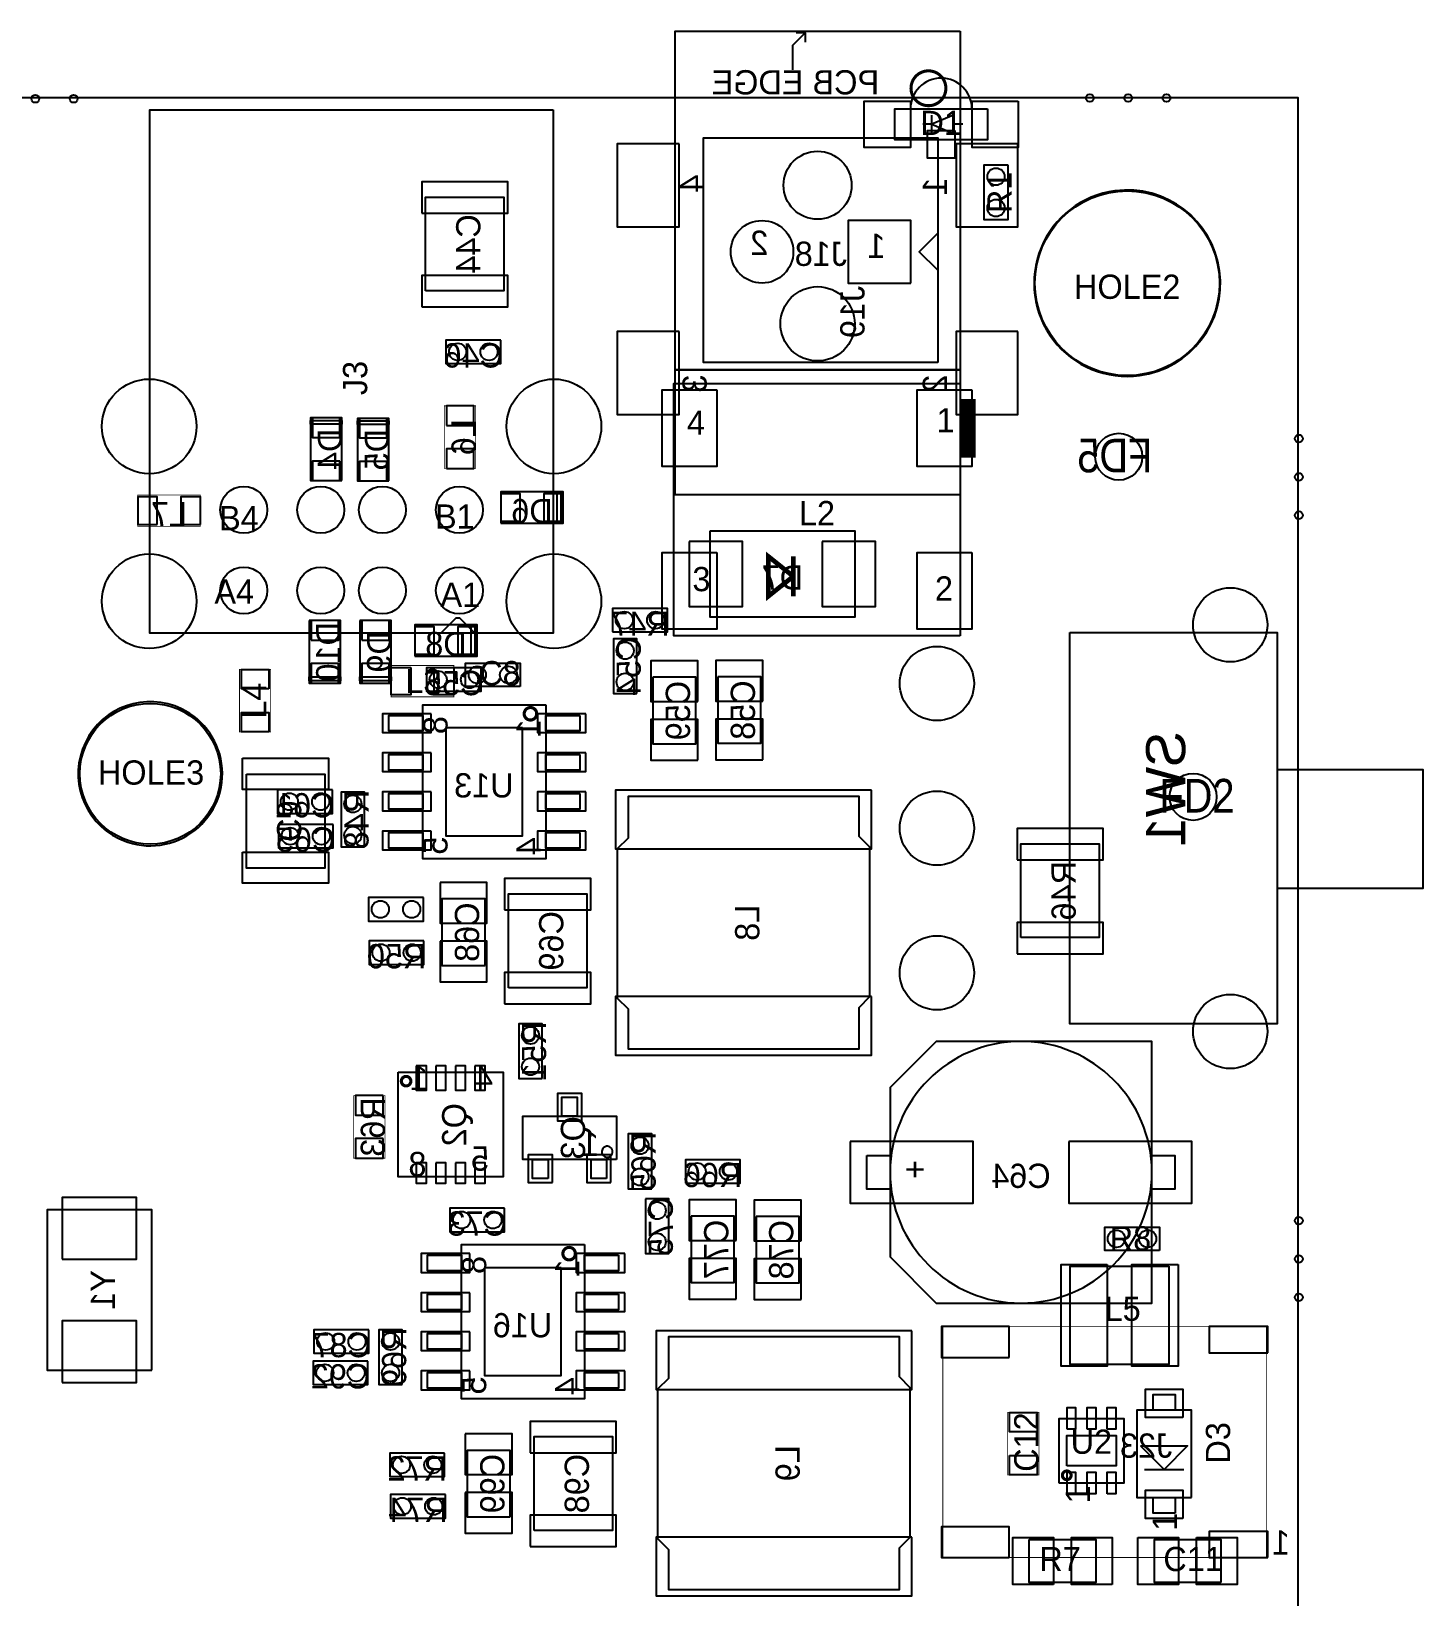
# Model space of a CAD drawing. Extents: x -1 to 124, y -8 to 108.
# Drawn here: x 78.9 to 124, y 56.3 to 107.2 of the extents above; entities that cross this region are included whole.
import ezdxf
from ezdxf.enums import TextEntityAlignment as Align

# ---------------------------------------------------------------- set-up
doc = ezdxf.new("R2010")
doc.units = 0
for name, color, linetype in [('BG_OUTLINE', 1, 'CONTINUOUS'), ('PG_ASSEMBLY_BOTTOM', 2, 'CONTINUOUS'), ('PG_ASSEMBLY_TOP', 3, 'CONTINUOUS'), ('PIN_BOTTOM', 5, 'CONTINUOUS'), ('PIN_TOP', 4, 'CONTINUOUS'), ('RD_ASSEMBLY_BOTTOM', 6, 'CONTINUOUS'), ('RD_ASSEMBLY_TOP', 7, 'CONTINUOUS')]:
    doc.layers.add(name, color=color, linetype=linetype)

msp = doc.modelspace()

# ---------------------------------------------------------------- linework, layer by layer
at = {"layer": 'BG_OUTLINE'}
msp.add_lwpolyline([(0, 0), (120.000014, 0), (120.000014, 105.000044), (0, 105.000044)], close=True, dxfattribs=at)
at = {"layer": 'PG_ASSEMBLY_BOTTOM'}
for points in [[(109.019086, 107.160822), (109.019086, 96.160844), (99.768914, 96.160844), (99.768914, 107.160822)], [(108.30052, 96.399858), (100.69068, 96.399858), (100.69068, 103.699818), (108.30052, 103.699818)], [(91.6686, 98.7298), (91.6686, 101.7778), (94.2086, 101.7778), (94.2086, 98.7298)], [(108.295694, 100.599748), (108.295694, 99.399852), (107.695492, 99.9998)], [(94.107, 97.1296), (92.329, 97.1296), (92.329, 96.3676), (94.107, 96.3676)], [(109.019086, 96.160844), (109.019086, 92.110814), (99.768914, 92.110814), (99.768914, 96.160844)], [(88.9508, 92.569792), (88.9508, 94.601792), (87.9348, 94.601792), (87.9348, 92.569792)], [(90.4748, 92.557092), (90.4748, 94.589092), (89.4588, 94.589092), (89.4588, 92.557092)], [(88.9508, 94.525592), (88.9508, 94.398592), (87.9348, 94.398592), (87.9348, 94.525592)], [(90.4748, 94.512892), (90.4748, 94.385892), (89.4588, 94.385892), (89.4588, 94.512892)], [(94.107, 91.186), (96.139, 91.186), (96.139, 92.202), (94.107, 92.202)], [(96.0628, 91.186), (95.9358, 91.186), (95.9358, 92.202), (96.0628, 92.202)], [(100.9015, 90.932), (105.6005, 90.932), (105.6005, 88.138), (100.9015, 88.138)], [(87.884, 88.023192), (87.884, 85.991192), (88.9, 85.991192), (88.9, 88.023192)], [(89.535, 88.023192), (89.535, 85.991192), (90.551, 85.991192), (90.551, 88.023192)], [(97.7392, 87.6554), (99.5172, 87.6554), (99.5172, 88.4174), (97.7392, 88.4174)], [(91.313, 86.868), (93.345, 86.868), (93.345, 87.884), (91.313, 87.884)], [(93.2688, 86.868), (93.1418, 86.868), (93.1418, 87.884), (93.2688, 87.884)], [(112.5855, 87.63), (119.3165, 87.63), (119.3165, 74.93), (112.5855, 74.93)], [(98.5266, 85.6488), (98.5266, 87.4268), (97.7646, 87.4268), (97.7646, 85.6488)], [(93.472, 86.487), (91.694, 86.487), (91.694, 85.725), (93.472, 85.725)], [(87.884, 86.067392), (87.884, 86.194392), (88.9, 86.194392), (88.9, 86.067392)], [(89.535, 86.067392), (89.535, 86.194392), (90.551, 86.194392), (90.551, 86.067392)], [(99.045522, 86.179152), (99.045522, 84.020152), (100.442522, 84.020152), (100.442522, 86.179152)], [(101.1555, 86.1949), (101.1555, 84.0359), (102.5525, 84.0359), (102.5525, 86.1949)], [(91.578938, 84.944204), (91.578938, 84.436204), (90.474038, 84.436204), (90.474038, 84.944204)], [(95.566738, 85.287104), (95.566738, 80.283304), (91.578938, 80.283304), (91.578938, 85.287104)], [(96.671638, 84.944204), (96.671638, 84.436204), (95.566738, 84.436204), (95.566738, 84.944204)], [(91.578938, 83.674204), (91.578938, 83.166204), (90.474038, 83.166204), (90.474038, 83.674204)], [(96.671638, 83.674204), (96.671638, 83.166204), (95.566738, 83.166204), (95.566738, 83.674204)], [(88.639396, 82.520536), (86.861396, 82.520536), (86.861396, 81.758536), (88.639396, 81.758536)], [(89.6874, 80.6704), (89.6874, 82.4484), (88.9254, 82.4484), (88.9254, 80.6704)], [(91.578938, 82.404204), (91.578938, 81.896204), (90.474038, 81.896204), (90.474038, 82.404204)], [(96.671638, 82.404204), (96.671638, 81.896204), (95.566738, 81.896204), (95.566738, 82.404204)], [(97.890584, 80.608424), (97.890584, 75.758294), (98.240596, 75.408282), (98.240596, 74.10831), (105.740708, 74.10831), (105.740708, 75.45832), (106.09072, 75.808332), (106.09072, 80.658462), (105.740708, 81.008474), (105.740708, 82.308446), (98.240596, 82.308446), (98.240596, 80.958436)], [(88.664796, 81.402936), (86.886796, 81.402936), (86.886796, 80.640936), (88.664796, 80.640936)], [(91.578938, 81.134204), (91.578938, 80.626204), (90.474038, 80.626204), (90.474038, 81.134204)], [(96.671638, 81.134204), (96.671638, 80.626204), (95.566738, 80.626204), (95.566738, 81.134204)], [(110.998, 77.724), (110.998, 80.772), (113.538, 80.772), (113.538, 77.724)], [(91.595956, 79.026004), (89.817956, 79.026004), (89.817956, 78.264004), (91.595956, 78.264004)], [(93.595952, 76.824078), (93.595952, 78.983078), (92.198952, 78.983078), (92.198952, 76.824078)], [(94.361, 76.0984), (94.361, 79.1464), (96.901, 79.1464), (96.901, 76.0984)], [(91.614244, 77.615796), (89.836244, 77.615796), (89.836244, 76.853796), (91.614244, 76.853796)], [(95.4532, 73.152), (95.4532, 74.93), (94.6912, 74.93), (94.6912, 73.152)], [(108.247942, 65.854072), (115.247928, 65.854072), (115.247928, 74.353928), (108.247942, 74.353928), (106.748072, 72.854058), (106.748072, 67.353942)], [(90.7796, 73.3552), (94.1832, 73.3552), (94.1832, 69.9516), (90.7796, 69.9516)], [(96.592136, 71.921624), (96.092264, 71.921624), (96.092264, 72.541638), (96.592136, 72.541638)], [(97.862136, 70.521576), (94.822264, 70.521576), (94.822264, 71.921624), (97.862136, 71.921624)], [(99.0092, 69.5706), (99.0092, 71.3486), (98.2472, 71.3486), (98.2472, 69.5706)], [(95.642176, 69.901562), (95.142304, 69.901562), (95.142304, 70.521576), (95.642176, 70.521576)], [(97.542096, 69.901562), (97.042224, 69.901562), (97.042224, 70.521576), (97.542096, 70.521576)], [(100.1014, 69.7484), (101.8794, 69.7484), (101.8794, 70.5104), (100.1014, 70.5104)], [(105.99801, 70.65391), (106.748072, 70.65391), (106.748072, 69.55409), (105.99801, 69.55409)], [(115.247928, 70.65391), (115.99799, 70.65391), (115.99799, 69.55409), (115.247928, 69.55409)], [(98.806, 69.2404), (98.806, 67.4624), (99.568, 67.4624), (99.568, 69.2404)], [(82.777584, 63.681102), (82.777584, 68.880482), (79.376524, 68.880482), (79.376524, 63.681102)], [(94.234, 68.9356), (92.456, 68.9356), (92.456, 68.1736), (94.234, 68.1736)], [(100.290122, 68.678552), (100.290122, 66.519552), (101.687122, 66.519552), (101.687122, 68.678552)], [(102.4001, 68.6689), (102.4001, 66.5099), (103.7971, 66.5099), (103.7971, 68.6689)], [(96.822514, 67.75323), (96.822514, 62.74943), (92.834714, 62.74943), (92.834714, 67.75323)], [(92.834714, 67.41033), (92.834714, 66.90233), (91.729814, 66.90233), (91.729814, 67.41033)], [(97.927414, 67.41033), (97.927414, 66.90233), (96.822514, 66.90233), (96.822514, 67.41033)], [(92.834714, 66.14033), (92.834714, 65.63233), (91.729814, 65.63233), (91.729814, 66.14033)], [(97.927414, 66.14033), (97.927414, 65.63233), (96.822514, 65.63233), (96.822514, 66.14033)], [(89.818972, 64.986662), (88.040972, 64.986662), (88.040972, 64.224662), (89.818972, 64.224662)], [(90.911172, 63.208662), (90.911172, 64.986662), (90.149172, 64.986662), (90.149172, 63.208662)], [(92.834714, 64.87033), (92.834714, 64.36233), (91.729814, 64.36233), (91.729814, 64.87033)], [(97.927414, 64.87033), (97.927414, 64.36233), (96.822514, 64.36233), (96.822514, 64.87033)], [(99.201732, 63.055246), (99.201732, 58.205116), (99.551744, 57.855104), (99.551744, 56.555132), (107.051856, 56.555132), (107.051856, 57.905142), (107.401868, 58.255154), (107.401868, 63.105284), (107.051856, 63.455296), (107.051856, 64.755268), (99.551744, 64.755268), (99.551744, 63.405258)], [(89.793572, 63.970662), (88.015572, 63.970662), (88.015572, 63.208662), (89.793572, 63.208662)], [(92.834714, 63.60033), (92.834714, 63.09233), (91.729814, 63.09233), (91.729814, 63.60033)], [(97.927414, 63.60033), (97.927414, 63.09233), (96.822514, 63.09233), (96.822514, 63.60033)], [(94.417642, 58.913776), (94.417642, 61.072776), (93.020642, 61.072776), (93.020642, 58.913776)], [(95.192342, 58.469276), (95.192342, 61.517276), (97.732342, 61.517276), (97.732342, 58.469276)], [(92.282772, 60.981082), (90.504772, 60.981082), (90.504772, 60.219082), (92.282772, 60.219082)], [(92.308172, 59.634882), (90.530172, 59.634882), (90.530172, 58.872882), (92.308172, 58.872882)]]:
    msp.add_lwpolyline(points, close=True, dxfattribs=at)
for points in [[(103.5939, 105.910888), (103.5939, 106.710734), (103.99395, 107.110784), (103.693976, 107.110784)], [(103.99395, 107.110784), (103.99395, 106.81081)], [(119.3165, 83.185), (124.0409, 83.185), (124.0409, 79.3242), (119.3165, 79.3242)]]:
    msp.add_lwpolyline(points, dxfattribs=at)
for points, const_width in [([(107.593892, 104.91089, 1), (108.394108, 105.71071, 1)], 0.100076), ([(95.274638, 84.995004, 1), (94.868238, 84.995004, 1)], 0.1016), ([(91.18854, 73.0631, 1), (90.87866, 73.0631, 1)], 0.1016), ([(96.327214, 67.25793, 1), (96.327214, 67.66433, 1)], 0.1016)]:
    msp.add_lwpolyline(points, format="xyb", close=True, dxfattribs=dict(at, const_width=const_width))
at = {"layer": 'PG_ASSEMBLY_BOTTOM', "const_width": 0.0254}
for points in [[(92.2782, 94.996), (92.2782, 92.964), (93.2942, 92.964), (93.2942, 94.996)], [(82.3214, 91.0844), (84.3534, 91.0844), (84.3534, 92.1004), (82.3214, 92.1004)], [(90.3478, 70.5612), (90.3478, 72.5932), (89.3318, 72.5932), (89.3318, 70.5612)]]:
    msp.add_lwpolyline(points, close=True, dxfattribs=at)
at = {"layer": 'PG_ASSEMBLY_BOTTOM'}
for points, const_width in [([(103.6066, 88.8111), (103.6066, 89.4588), (102.7938, 88.8111), (102.7938, 90.1065), (103.6066, 89.4588), (103.6066, 90.1065)], 0.1524), ([(108.462064, 65.091056), (118.961916, 65.091056)], 0.0254), ([(108.462064, 57.590944), (108.462064, 65.091056)], 0.0254), ([(118.961916, 65.091056), (118.961916, 57.590944)], 0.0254), ([(118.961916, 57.590944), (108.462064, 57.590944)], 0.0254)]:
    msp.add_lwpolyline(points, dxfattribs=dict(at, const_width=const_width))
for points in [[(115.247928, 70.104, 1), (106.748072, 70.104, 1)], [(97.45218, 70.91172, 1), (97.67222, 70.63148, 1)]]:
    msp.add_lwpolyline(points, format="xyb", close=True, dxfattribs=at)
at = {"layer": 'PG_ASSEMBLY_TOP'}
msp.add_lwpolyline([(109.407198, 104.640126, 0.999874), (107.407202, 104.640126)], format="xyb", dxfattribs=at)
for points in [[(95.81388, 104.610154), (95.81388, 87.610188), (82.71383, 87.610188), (82.71383, 104.610154)], [(109.907324, 104.640126), (109.907324, 103.639874), (106.907076, 103.639874), (106.907076, 104.640126)], [(108.80725, 103.840026), (108.80725, 104.439974), (108.107226, 104.14)], [(110.5662, 102.8192), (110.5662, 101.0412), (109.8042, 101.0412), (109.8042, 102.8192)], [(109.022388, 87.527638), (99.725988, 87.527638), (99.725988, 95.726758), (109.022388, 95.726758)], [(93.263974, 87.610188), (92.1639, 87.610188), (92.663772, 88.11006), (92.763848, 88.11006)], [(94.742, 85.8774), (92.964, 85.8774), (92.964, 86.6394), (94.742, 86.6394)], [(85.852, 83.0326), (88.392, 83.0326), (88.392, 79.9846), (85.852, 79.9846)], [(115.4938, 67.564), (113.7158, 67.564), (113.7158, 68.326), (115.4938, 68.326)], [(115.798346, 67.055746), (115.798346, 63.855854), (112.598454, 63.855854), (112.598454, 67.055746)], [(116.0018, 62.3824), (115.2906, 62.3824), (115.2906, 62.8904), (116.0018, 62.8904)], [(112.233964, 60.011564), (112.233964, 62.111636), (114.334036, 62.111636), (114.334036, 60.011564)], [(116.5352, 59.5376), (116.5352, 62.3824), (114.7572, 62.3824), (114.7572, 59.5376)], [(116.0018, 59.0296), (115.2906, 59.0296), (115.2906, 59.5376), (116.0018, 59.5376)], [(111.2647, 58.1787), (113.4237, 58.1787), (113.4237, 56.7817), (111.2647, 56.7817)], [(117.4877, 56.7817), (115.3287, 56.7817), (115.3287, 58.1787), (117.4877, 58.1787)]]:
    msp.add_lwpolyline(points, close=True, dxfattribs=at)
for points in [[(108.107226, 103.840026), (108.107226, 104.439974)], [(108.107226, 104.14), (107.807252, 104.14)], [(109.107224, 104.14), (108.80725, 104.14)], [(114.8842, 61.214), (116.4082, 61.214), (115.6462, 60.452)], [(114.8842, 61.214), (115.6462, 60.452)], [(115.0112, 60.452), (116.2812, 60.452)]]:
    msp.add_lwpolyline(points, dxfattribs=at)
for points in [[(114.847624, 95.979488, 1), (114.047524, 101.979476, 1)], [(81.711546, 80.93964, 1), (83.743546, 85.15604, 1)]]:
    msp.add_lwpolyline(points, format="xyb", close=True, dxfattribs=at)
at = {"layer": 'PG_ASSEMBLY_TOP', "const_width": 0.508}
msp.add_lwpolyline([(109.276388, 93.316298), (109.276388, 95.221298)], dxfattribs=at)
at = {"layer": 'PG_ASSEMBLY_TOP', "const_width": 0.0254}
for points in [[(86.6394, 86.4362), (86.6394, 84.4042), (85.6234, 84.4042), (85.6234, 86.4362)], [(90.551, 86.5632), (92.583, 86.5632), (92.583, 85.5472), (90.551, 85.5472)], [(110.5662, 60.2742), (110.5662, 62.3062), (111.5822, 62.3062), (111.5822, 60.2742)]]:
    msp.add_lwpolyline(points, close=True, dxfattribs=at)
at = {"layer": 'PG_ASSEMBLY_TOP', "const_width": 0.100076}
msp.add_lwpolyline([(112.625378, 60.2615, 1), (112.342622, 60.2617, 1)], format="xyb", close=True, dxfattribs=at)
at = {"layer": 'PIN_BOTTOM'}
for points in [[(99.897184, 103.507032), (97.890584, 103.507032), (97.890584, 100.814632), (99.897184, 100.814632)], [(110.897416, 103.507032), (108.890816, 103.507032), (108.890816, 100.814632), (110.897416, 100.814632)], [(91.5416, 101.2571), (94.3356, 101.2571), (94.3356, 102.2731), (91.5416, 102.2731)], [(107.4166, 98.9838), (107.4166, 101.0158), (105.3846, 101.0158), (105.3846, 98.9838)], [(91.5416, 98.2091), (94.3356, 98.2091), (94.3356, 99.2251), (91.5416, 99.2251)], [(99.897184, 97.406968), (97.890584, 97.406968), (97.890584, 94.714568), (99.897184, 94.714568)], [(110.897416, 97.406968), (108.890816, 97.406968), (108.890816, 94.714568), (110.897416, 94.714568)], [(88.8873, 94.601792), (87.9983, 94.601792), (87.9983, 93.966792), (88.8873, 93.966792)], [(90.4113, 94.589092), (89.5223, 94.589092), (89.5223, 93.954092), (90.4113, 93.954092)], [(92.3417, 94.361), (93.2307, 94.361), (93.2307, 94.996), (92.3417, 94.996)], [(92.3417, 92.964), (93.2307, 92.964), (93.2307, 93.599), (92.3417, 93.599)], [(88.8873, 93.204792), (87.9983, 93.204792), (87.9983, 92.569792), (88.8873, 92.569792)], [(90.4113, 93.192092), (89.5223, 93.192092), (89.5223, 92.557092), (90.4113, 92.557092)], [(82.9564, 91.1479), (82.9564, 92.0369), (82.3214, 92.0369), (82.3214, 91.1479)], [(84.3534, 91.1479), (84.3534, 92.0369), (83.7184, 92.0369), (83.7184, 91.1479)], [(94.742, 91.2495), (94.742, 92.1385), (94.107, 92.1385), (94.107, 91.2495)], [(96.139, 91.2495), (96.139, 92.1385), (95.504, 92.1385), (95.504, 91.2495)], [(100.2284, 90.5891), (100.2284, 88.4809), (101.9556, 88.4809), (101.9556, 90.5891)], [(104.5464, 90.5891), (104.5464, 88.4809), (106.2736, 88.4809), (106.2736, 90.5891)], [(87.9475, 87.388192), (88.8365, 87.388192), (88.8365, 88.023192), (87.9475, 88.023192)], [(89.5985, 87.388192), (90.4875, 87.388192), (90.4875, 88.023192), (89.5985, 88.023192)], [(91.948, 86.9315), (91.948, 87.8205), (91.313, 87.8205), (91.313, 86.9315)], [(93.345, 86.9315), (93.345, 87.8205), (92.71, 87.8205), (92.71, 86.9315)], [(87.9475, 85.991192), (88.8365, 85.991192), (88.8365, 86.626192), (87.9475, 86.626192)], [(89.5985, 85.991192), (90.4875, 85.991192), (90.4875, 86.626192), (89.5985, 86.626192)], [(100.506022, 85.391752), (100.506022, 86.712552), (98.982022, 86.712552), (98.982022, 85.391752)], [(102.616, 85.4075), (102.616, 86.7283), (101.092, 86.7283), (101.092, 85.4075)], [(91.845638, 84.995004), (90.270838, 84.995004), (90.270838, 84.385404), (91.845638, 84.385404)], [(96.874838, 84.995004), (95.300038, 84.995004), (95.300038, 84.385404), (96.874838, 84.385404)], [(94.817438, 84.537804), (92.328238, 84.537804), (92.328238, 81.032604), (94.817438, 81.032604)], [(100.506022, 83.486752), (100.506022, 84.807552), (98.982022, 84.807552), (98.982022, 83.486752)], [(102.616, 83.5025), (102.616, 84.8233), (101.092, 84.8233), (101.092, 83.5025)], [(91.845638, 83.725004), (90.270838, 83.725004), (90.270838, 83.115404), (91.845638, 83.115404)], [(96.874838, 83.725004), (95.300038, 83.725004), (95.300038, 83.115404), (96.874838, 83.115404)], [(91.845638, 82.455004), (90.270838, 82.455004), (90.270838, 81.845404), (91.845638, 81.845404)], [(96.874838, 82.455004), (95.300038, 82.455004), (95.300038, 81.845404), (96.874838, 81.845404)], [(106.143552, 82.510884), (97.837752, 82.510884), (97.837752, 80.605884), (106.143552, 80.605884)], [(91.845638, 81.185004), (90.270838, 81.185004), (90.270838, 80.575404), (91.845638, 80.575404)], [(96.874838, 81.185004), (95.300038, 81.185004), (95.300038, 80.575404), (96.874838, 80.575404)], [(110.871, 80.2513), (113.665, 80.2513), (113.665, 81.2673), (110.871, 81.2673)], [(92.135452, 79.516478), (92.135452, 78.195678), (93.659452, 78.195678), (93.659452, 79.516478)], [(94.234, 78.6257), (97.028, 78.6257), (97.028, 79.6417), (94.234, 79.6417)], [(110.871, 77.2033), (113.665, 77.2033), (113.665, 78.2193), (110.871, 78.2193)], [(92.135452, 77.611478), (92.135452, 76.290678), (93.659452, 76.290678), (93.659452, 77.611478)], [(94.234, 75.5777), (97.028, 75.5777), (97.028, 76.5937), (94.234, 76.5937)], [(106.143552, 75.810872), (97.837752, 75.810872), (97.837752, 73.905872), (106.143552, 73.905872)], [(91.3638, 73.5584), (91.3638, 72.771), (91.694, 72.771), (91.694, 73.5584)], [(91.9988, 73.5584), (91.9988, 72.771), (92.329, 72.771), (92.329, 73.5584)], [(92.6338, 73.5584), (92.6338, 72.771), (92.964, 72.771), (92.964, 73.5584)], [(93.2688, 73.5584), (93.2688, 72.771), (93.599, 72.771), (93.599, 73.5584)], [(90.2843, 72.5932), (89.3953, 72.5932), (89.3953, 71.9582), (90.2843, 71.9582)], [(96.7359, 71.777098), (96.7359, 72.666098), (95.9485, 72.666098), (95.9485, 71.777098)], [(90.2843, 71.1962), (89.3953, 71.1962), (89.3953, 70.5612), (90.2843, 70.5612)], [(105.454196, 71.1073), (105.454196, 69.1007), (109.441996, 69.1007), (109.441996, 71.1073)], [(112.554004, 71.1073), (112.554004, 69.1007), (116.541804, 69.1007), (116.541804, 71.1073)], [(91.3638, 70.4088), (91.3638, 69.7484), (91.694, 69.7484), (91.694, 70.4088)], [(91.9988, 70.4088), (91.9988, 69.7484), (92.329, 69.7484), (92.329, 70.4088)], [(92.6338, 70.4088), (92.6338, 69.7484), (92.964, 69.7484), (92.964, 70.4088)], [(93.2688, 70.4088), (93.2688, 69.7484), (93.599, 69.7484), (93.599, 70.4088)], [(95.78594, 69.777102), (95.78594, 70.666102), (94.99854, 70.666102), (94.99854, 69.777102)], [(97.68586, 69.777102), (97.68586, 70.666102), (96.89846, 70.666102), (96.89846, 69.777102)], [(79.870554, 67.28079), (82.283554, 67.28079), (82.283554, 69.28739), (79.870554, 69.28739)], [(101.750622, 67.891152), (101.750622, 69.211952), (100.226622, 69.211952), (100.226622, 67.891152)], [(103.8606, 67.8815), (103.8606, 69.2023), (102.3366, 69.2023), (102.3366, 67.8815)], [(93.101414, 67.46113), (91.526614, 67.46113), (91.526614, 66.85153), (93.101414, 66.85153)], [(98.130614, 67.46113), (96.555814, 67.46113), (96.555814, 66.85153), (98.130614, 66.85153)], [(101.750622, 65.986152), (101.750622, 67.306952), (100.226622, 67.306952), (100.226622, 65.986152)], [(103.8606, 65.9765), (103.8606, 67.2973), (102.3366, 67.2973), (102.3366, 65.9765)], [(96.073214, 67.00393), (93.584014, 67.00393), (93.584014, 63.49873), (96.073214, 63.49873)], [(93.101414, 66.19113), (91.526614, 66.19113), (91.526614, 65.58153), (93.101414, 65.58153)], [(98.130614, 66.19113), (96.555814, 66.19113), (96.555814, 65.58153), (98.130614, 65.58153)], [(79.870554, 63.274194), (82.283554, 63.274194), (82.283554, 65.280794), (79.870554, 65.280794)], [(110.612174, 64.090804), (110.612174, 65.090802), (108.41228, 65.090802), (108.41228, 64.090804)], [(119.011954, 64.241172), (119.011954, 65.091056), (117.112034, 65.091056), (117.112034, 64.241172)], [(93.101414, 64.92113), (91.526614, 64.92113), (91.526614, 64.31153), (93.101414, 64.31153)], [(98.130614, 64.92113), (96.555814, 64.92113), (96.555814, 64.31153), (98.130614, 64.31153)], [(107.4547, 64.957706), (99.1489, 64.957706), (99.1489, 63.052706), (107.4547, 63.052706)], [(93.101414, 63.65113), (91.526614, 63.65113), (91.526614, 63.04153), (93.101414, 63.04153)], [(98.130614, 63.65113), (96.555814, 63.65113), (96.555814, 63.04153), (98.130614, 63.04153)], [(92.957142, 61.606176), (92.957142, 60.285376), (94.481142, 60.285376), (94.481142, 61.606176)], [(95.065342, 60.996576), (97.859342, 60.996576), (97.859342, 62.012576), (95.065342, 62.012576)], [(92.957142, 59.701176), (92.957142, 58.380376), (94.481142, 58.380376), (94.481142, 59.701176)], [(95.065342, 57.948576), (97.859342, 57.948576), (97.859342, 58.964576), (95.065342, 58.964576)], [(110.612174, 57.590944), (110.612174, 58.590942), (108.41228, 58.590942), (108.41228, 57.590944)], [(107.4547, 58.257694), (99.1489, 58.257694), (99.1489, 56.352694), (107.4547, 56.352694)], [(119.011954, 57.590944), (119.011954, 58.440828), (117.112034, 58.440828), (117.112034, 57.590944)]]:
    msp.add_lwpolyline(points, close=True, dxfattribs=at)
for centre, radius in [((78.994, 104.97058), 0.127), ((80.2386, 104.97058), 0.127), ((113.2332, 104.99598), 0.127), ((114.4778, 104.99598), 0.127), ((115.7224, 104.99598), 0.127), ((104.394, 102.160832), 1.1049), ((114.447574, 98.979482), 2.9972), ((102.5906, 99.9998), 1.016), ((104.394, 97.660714), 1.2065), ((92.71, 96.7486), 0.2794), ((93.726, 96.7486), 0.2794), ((82.693764, 94.330012), 1.5367), ((95.833946, 94.330012), 1.5367), ((114.173, 93.345), 0.762), ((120.017794, 93.932756), 0.127), ((120.017794, 92.688156), 0.127), ((85.763862, 91.620086), 0.762), ((88.26373, 91.620086), 0.762), ((90.263726, 91.620086), 0.762), ((92.763848, 91.620086), 0.762), ((120.017794, 91.443556), 0.127), ((82.693764, 88.650064), 1.5367), ((95.833946, 88.650064), 1.5367), ((85.763862, 89.000076), 0.762), ((88.26373, 89.000076), 0.762), ((90.263726, 89.000076), 0.762), ((92.763848, 89.000076), 0.762), ((117.7925, 87.884), 1.2065), ((98.1202, 88.0364), 0.2794), ((99.1362, 88.0364), 0.2794), ((98.1456, 87.0458), 0.2794), ((108.2675, 85.979), 1.2065), ((92.075, 86.106), 0.2794), ((93.091, 86.106), 0.2794), ((98.1456, 86.0298), 0.2794), ((82.727546, 83.04784), 2.286), ((87.242396, 82.139536), 0.2794), ((88.258396, 82.139536), 0.2794), ((108.2675, 81.28), 1.2065), ((89.3064, 82.0674), 0.2794), ((87.267796, 81.021936), 0.2794), ((88.283796, 81.021936), 0.2794), ((89.3064, 81.0514), 0.2794), ((90.198956, 78.645004), 0.2794), ((91.214956, 78.645004), 0.2794), ((108.2675, 76.581), 1.2065), ((90.217244, 77.234796), 0.2794), ((91.233244, 77.234796), 0.2794), ((117.7925, 74.676), 1.2065), ((95.0722, 74.549), 0.2794), ((95.0722, 73.533), 0.2794), ((98.6282, 70.9676), 0.2794), ((98.6282, 69.9516), 0.2794), ((100.4824, 70.1294), 0.2794), ((101.4984, 70.1294), 0.2794), ((92.837, 68.5546), 0.2794), ((93.853, 68.5546), 0.2794), ((99.187, 68.8594), 0.2794), ((120.017794, 68.532756), 0.127), ((99.187, 67.8434), 0.2794), ((120.017794, 67.288156), 0.127), ((120.017794, 66.043556), 0.127), ((88.421972, 64.605662), 0.2794), ((89.437972, 64.605662), 0.2794), ((90.530172, 64.605662), 0.2794), ((88.396572, 63.589662), 0.2794), ((89.412572, 63.589662), 0.2794), ((90.530172, 63.589662), 0.2794), ((90.885772, 60.600082), 0.2794), ((91.901772, 60.600082), 0.2794), ((90.911172, 59.253882), 0.2794), ((91.927172, 59.253882), 0.2794)]:
    msp.add_circle(centre, radius, dxfattribs=at)
at = {"layer": 'PIN_TOP'}
for points in [[(107.40644, 104.8893), (107.40644, 103.3907), (105.90784, 103.3907), (105.90784, 104.8893)], [(110.90656, 104.8893), (110.90656, 103.3907), (109.40796, 103.3907), (109.40796, 104.8893)], [(108.8517, 103.934514), (108.8517, 103.045514), (107.9627, 103.045514), (107.9627, 103.934514)], [(107.4166, 98.9838), (107.4166, 101.0158), (105.3846, 101.0158), (105.3846, 98.9838)], [(101.122988, 95.513398), (101.122988, 93.024198), (99.344988, 93.024198), (99.344988, 95.513398)], [(109.403388, 95.513398), (109.403388, 93.024198), (107.625388, 93.024198), (107.625388, 95.513398)], [(101.122988, 90.230198), (101.122988, 87.740998), (99.344988, 87.740998), (99.344988, 90.230198)], [(109.403388, 90.230198), (109.403388, 87.740998), (107.625388, 87.740998), (107.625388, 90.230198)], [(86.5759, 85.8012), (85.6869, 85.8012), (85.6869, 86.4362), (86.5759, 86.4362)], [(91.186, 86.4997), (91.186, 85.6107), (90.551, 85.6107), (90.551, 86.4997)], [(92.583, 86.4997), (92.583, 85.6107), (91.948, 85.6107), (91.948, 86.4997)], [(86.5759, 84.4042), (85.6869, 84.4042), (85.6869, 85.0392), (86.5759, 85.0392)], [(85.725, 83.5533), (88.519, 83.5533), (88.519, 82.5373), (85.725, 82.5373)], [(85.725, 80.5053), (88.519, 80.5053), (88.519, 79.4893), (85.725, 79.4893)], [(113.797588, 67.1068), (113.797588, 63.8048), (112.298988, 63.8048), (112.298988, 67.1068)], [(116.097812, 67.1068), (116.097812, 63.8048), (114.599212, 63.8048), (114.599212, 67.1068)], [(116.2558, 62.1411), (115.0366, 62.1411), (115.0366, 63.0555), (116.2558, 63.0555)], [(110.6297, 62.3062), (111.5187, 62.3062), (111.5187, 61.6712), (110.6297, 61.6712)], [(112.494314, 61.756036), (112.494314, 62.467236), (112.773714, 62.467236), (112.773714, 61.756036)], [(113.1443, 61.756036), (113.1443, 62.467236), (113.4237, 62.467236), (113.4237, 61.756036)], [(113.794286, 61.756036), (113.794286, 62.467236), (114.073686, 62.467236), (114.073686, 61.756036)], [(112.4839, 60.5663), (112.4839, 61.5569), (114.0841, 61.5569), (114.0841, 60.5663)], [(110.6297, 60.9092), (111.5187, 60.9092), (111.5187, 60.2742), (110.6297, 60.2742)], [(112.494314, 59.655964), (112.494314, 60.367164), (112.773714, 60.367164), (112.773714, 59.655964)], [(113.1443, 59.655964), (113.1443, 60.367164), (113.4237, 60.367164), (113.4237, 59.655964)], [(113.794286, 59.655964), (113.794286, 60.367164), (114.073686, 60.367164), (114.073686, 59.655964)], [(116.2558, 58.8645), (115.0366, 58.8645), (115.0366, 59.7789), (116.2558, 59.7789)], [(112.0521, 56.7182), (110.7313, 56.7182), (110.7313, 58.2422), (112.0521, 58.2422)], [(113.9571, 56.7182), (112.6363, 56.7182), (112.6363, 58.2422), (113.9571, 58.2422)], [(114.7953, 58.2422), (116.1161, 58.2422), (116.1161, 56.7182), (114.7953, 56.7182)], [(116.7003, 58.2422), (118.0211, 58.2422), (118.0211, 56.7182), (116.7003, 56.7182)]]:
    msp.add_lwpolyline(points, close=True, dxfattribs=at)
for centre, radius in [((78.994, 104.97058), 0.127), ((80.2386, 104.97058), 0.127), ((113.2332, 104.99598), 0.127), ((114.4778, 104.99598), 0.127), ((115.7224, 104.99598), 0.127), ((104.394, 102.160832), 1.1049), ((110.1852, 102.4382), 0.2794), ((110.1852, 101.4222), 0.2794), ((114.447574, 98.979482), 2.9972), ((102.5906, 99.9998), 1.016), ((104.394, 97.660714), 1.2065), ((82.693764, 94.330012), 1.5367), ((95.833946, 94.330012), 1.5367), ((120.017794, 93.932756), 0.127), ((120.017794, 92.688156), 0.127), ((85.763862, 91.620086), 0.762), ((88.26373, 91.620086), 0.762), ((90.263726, 91.620086), 0.762), ((92.763848, 91.620086), 0.762), ((120.017794, 91.443556), 0.127), ((82.693764, 88.650064), 1.5367), ((95.833946, 88.650064), 1.5367), ((85.763862, 89.000076), 0.762), ((88.26373, 89.000076), 0.762), ((90.263726, 89.000076), 0.762), ((92.763848, 89.000076), 0.762), ((117.7925, 87.884), 1.2065), ((108.2675, 85.979), 1.2065), ((93.345, 86.2584), 0.2794), ((94.361, 86.2584), 0.2794), ((82.727546, 83.04784), 2.286), ((116.586, 82.296), 0.762), ((108.2675, 81.28), 1.2065), ((108.2675, 76.581), 1.2065), ((117.7925, 74.676), 1.2065), ((120.017794, 68.532756), 0.127), ((114.0968, 67.945), 0.2794), ((115.1128, 67.945), 0.2794), ((120.017794, 67.288156), 0.127), ((120.017794, 66.043556), 0.127)]:
    msp.add_circle(centre, radius, dxfattribs=at)

# ---------------------------------------------------------------- texts
at = {"layer": 'PG_ASSEMBLY_BOTTOM', "text_generation_flag": 2}
for s, p in [('PCB EDGE', (106.393996, 105.110788)), ('2', (102.795578, 99.899724)), ('1', (106.595672, 99.799902)), ('1', (91.7448, 72.771)), ('4', (93.853, 72.771)), ('1', (97.30232, 70.631558)), ('8', (91.694, 69.977)), ('5', (93.726, 70.1548)), ('1', (119.73179, 57.6834))]:
    msp.add_text(s, height=0.7874, dxfattribs=at).set_placement(p)
for s, rotation, p in [('4', 90, (100.693982, 102.510844)), ('1', 90, (108.59389, 102.410768)), ('3', 90, (100.794058, 96.01073)), ('2', 90, (108.59389, 96.01073)), ('8', 90, (92.379038, 84.918804)), ('1', 90, (95.401638, 84.817204)), ('5', 90, (92.379038, 81.007204)), ('4', 90, (95.401638, 80.981804)), ('+', 270, (107.179364, 69.8881)), ('8', 90, (93.634814, 67.38493)), ('1', 90, (96.657414, 67.28333)), ('5', 90, (93.634814, 63.47333)), ('4', 90, (96.657414, 63.44793))]:
    msp.add_text(s, height=0.7874, rotation=rotation, dxfattribs=at).set_placement(p)
at = {"layer": 'PG_ASSEMBLY_TOP'}
for s, p in [('4', (100.1522, 94.0562)), ('1', (108.2548, 94.1324)), ('B4', (84.963, 90.9574)), ('B1', (91.9734, 91.0082)), ('3', (100.33, 88.9762)), ('A4', (84.8106, 88.5698)), ('A1', (92.1512, 88.4682)), ('2', (108.204, 88.6714))]:
    msp.add_text(s, height=0.7874, dxfattribs=at).set_placement(p)
for p in [(113.241836, 59.3471), (116.060982, 58.4581)]:
    msp.add_text('1', height=0.7874, rotation=90, dxfattribs=at).set_placement(p)
at = {"layer": 'RD_ASSEMBLY_BOTTOM', "text_generation_flag": 2}
for s, p in [('C44', (93.4466, 100.2538)), ('J19', (105.918, 98.044)), ('D4', (88.9508, 93.585792)), ('D5', (90.4748, 93.573092)), ('L6', (93.2942, 93.98)), ('D10', (88.9, 87.007192)), ('D9', (90.551, 87.007192)), ('C54', (98.6536, 86.5378)), ('C59', (100.252022, 85.099652)), ('C58', (102.362, 85.1154)), ('R48', (89.8144, 81.5594)), ('R46', (112.776, 79.248)), ('C68', (93.405452, 77.903578)), ('C69', (96.139, 77.6224)), ('L8', (102.503732, 78.208378)), ('R51', (95.5802, 74.041)), ('R63', (90.3478, 71.5772)), ('Q2', (92.9894, 71.64705)), ('Q3', (96.84512, 71.2216)), ('R65', (99.1362, 70.4596)), ('C75', (99.695, 68.3514)), ('C77', (101.496622, 67.599052)), ('C78', (103.6066, 67.5894)), ('Y1', (81.585054, 66.280792)), ('R69', (91.038172, 64.097662)), ('L9', (103.81488, 60.6552)), ('C99', (94.227142, 59.993276)), ('C98', (96.970342, 59.993276))]:
    msp.add_text(s, height=0.7874, rotation=90, dxfattribs=at).set_placement(p, align=Align.CENTER)
for s, p in [('J18', (104.50068, 99.541838)), ('C46', (93.218, 96.2406)), ('L7', (83.3374, 91.0844)), ('D6', (95.123, 91.186)), ('D7', (103.251, 89.027)), ('R47', (98.6282, 87.5284)), ('D8', (92.329, 86.868)), ('C55', (92.583, 85.598)), ('U13', (93.560138, 82.277204)), ('C61', (87.750396, 81.631536)), ('C65', (87.775796, 80.513936)), ('R50', (90.725244, 76.726796)), ('R66', (100.9904, 69.6214)), ('C64', (110.998, 69.596)), ('C73', (93.345, 68.0466)), ('U16', (94.815914, 64.74333)), ('C87', (88.929972, 64.097662)), ('C92', (88.904572, 63.081662)), ('J23', (115.062, 60.833)), ('R72', (91.393772, 60.092082)), ('R74', (91.419172, 58.745882))]:
    msp.add_text(s, height=0.7874, dxfattribs=at).set_placement(p, align=Align.CENTER)
at = {"layer": 'RD_ASSEMBLY_BOTTOM', "text_generation_flag": 2, "width": 0.883721}
msp.add_text('FD5', height=1.0922, dxfattribs=at).set_placement((114.046, 92.837), align=Align.CENTER)
at = {"layer": 'RD_ASSEMBLY_BOTTOM', "text_generation_flag": 2, "width": 1.02}
msp.add_text('SW1', height=1.27, rotation=90, dxfattribs=at).set_placement((116.332, 82.55), align=Align.CENTER)
at = {"layer": 'RD_ASSEMBLY_TOP'}
for s, p in [('D1', (108.4072, 103.79075)), ('HOLE2', (114.447574, 98.471482)), ('L2', (104.374188, 91.119198)), ('L3', (91.5924, 85.665818)), ('C8', (94.0816, 85.919818)), ('HOLE3', (82.7532, 82.694018)), ('R8', (114.554, 67.564)), ('L5', (114.3, 65.278)), ('U2', (113.284, 60.96)), ('R7', (112.268, 57.15)), ('C11', (116.586, 57.15))]:
    msp.add_text(s, height=0.7874, dxfattribs=at).set_placement(p, align=Align.CENTER)
for s, p in [('R1', (110.6932, 101.9302)), ('J3', (89.771728, 95.90024)), ('L4', (86.495636, 85.4202)), ('C9', (87.63, 81.5086)), ('C12', (111.565182, 61.341)), ('D3', (117.788182, 61.3156))]:
    msp.add_text(s, height=0.7874, rotation=90, dxfattribs=at).set_placement(p, align=Align.CENTER)
at = {"layer": 'RD_ASSEMBLY_TOP', "width": 0.883721}
msp.add_text('FD2', height=1.0922, dxfattribs=at).set_placement((116.713, 81.788), align=Align.CENTER)

doc.saveas('drawing.dxf')
